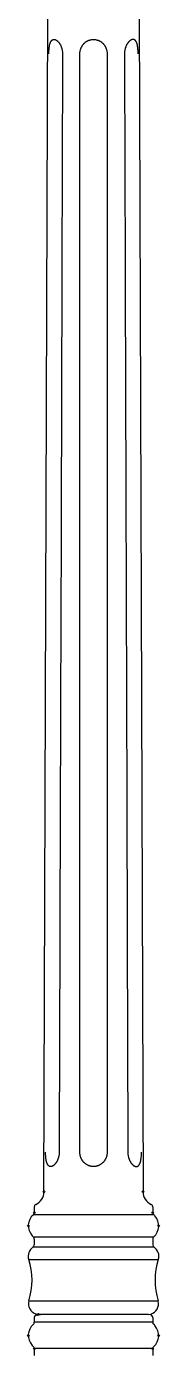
# Model space of a CAD drawing. Extents: x 0 to 140, y 0 to 400.
# Drawn here: x 49.3 to 59.4, y 226.9 to 327.3 of the extents above; entities that cross this region are included whole.
import ezdxf

# ---------------------------------------------------------------- set-up
doc = ezdxf.new("R2010")
doc.units = 0
doc.layers.add('LIVELLO_1', color=160, linetype='Continuous')

# ---------------------------------------------------------------- blocks, each defined once
blk = doc.blocks.new('AI9-BLK1')
at = {"layer": 'LIVELLO_1', "color": 7}
for p, q in [((-19.27, 39.36), (-18.97, 128.43)), ((-12.09, 128.43), (-11.79, 39.36)), ((-20, 38.22), (-20, 37.78)), ((-11.06, 38.22), (-11.06, 37.78)), ((-10.99, 37.63), (-20.07, 37.63)), ((-10.96, 35.17), (-20.1, 35.17)), ((-10.99, 35.94), (-20.07, 35.94)), ((-20, 35.79), (-20, 35.34)), ((-11.06, 35.79), (-11.06, 35.34)), ((-20.42, 34.25), (-10.64, 34.25)), ((-20.4, 31.13), (-10.66, 31.13)), ((-20, 29.87), (-20, 29.5)), ((-11.06, 29.5), (-20, 29.5)), ((-19.8, 30.07), (-19.54, 30.1)), ((-11.37, 30.1), (-19.69, 30.1)), ((-11.52, 30.1), (-19.54, 30.1)), ((-11.26, 30.07), (-11.52, 30.1)), ((-11.06, 29.87), (-11.06, 29.5)), ((-20, 27.51), (-20, 27)), ((-11.06, 27.51), (-20, 27.51)), ((-11.06, 27.51), (-11.06, 27))]:
    blk.add_line(p, q, dxfattribs=at)
for centre, major_axis, ratio in [((-19.26, 39.36), (0.062, 0), 0.964145), ((-11.79, 39.36), (0.0625, 0), 0.956022), ((-20, 37.78), (0.062, 0), 0.963925), ((-11.06, 37.78), (0.0612, 0), 0.977501), ((-20.45, 36.79), (0.062, 0), 0.961147), ((-10.61, 36.79), (0.063, 0), 0.946673), ((-19.8, 30.07), (0.0621, 0), 0.932065), ((-19.69, 30.1), (-0.0005, -0.0672), 0.92305), ((-20.45, 28.5), (0.0611, 0), 0.978869), ((-10.61, 28.5), (0.062, 0), 0.964145), ((-20, 27.51), (0.062, 0), 0.961147), ((-11.06, 27.51), (0.0612, 0), 0.974685)]:
    blk.add_ellipse(centre, major_axis=major_axis, ratio=ratio, dxfattribs=at)
for points, knots in [([(-18.89, 125.31), (-18.89, 125.34), (-18.89, 125.39), (-18.89, 125.43), (-18.89, 125.46), (-18.89, 125.5), (-18.89, 125.54), (-18.89, 125.56), (-18.89, 125.59), (-18.88, 125.62), (-18.88, 125.65), (-18.88, 125.67), (-18.88, 125.7), (-18.87, 125.72), (-18.87, 125.74), (-18.87, 125.76), (-18.87, 125.78), (-18.87, 125.8), (-18.87, 125.81), (-18.86, 125.84), (-18.86, 125.85), (-18.86, 125.87), (-18.85, 125.89), (-18.85, 125.91), (-18.85, 125.93), (-18.84, 125.95), (-18.84, 125.96), (-18.84, 125.98), (-18.83, 126), (-18.83, 126.02), (-18.83, 126.03), (-18.82, 126.04), (-18.82, 126.06), (-18.81, 126.07), (-18.81, 126.09), (-18.8, 126.11), (-18.8, 126.12), (-18.79, 126.14), (-18.79, 126.15), (-18.78, 126.16), (-18.78, 126.18), (-18.77, 126.19), (-18.77, 126.2), (-18.76, 126.21), (-18.76, 126.22), (-18.75, 126.23), (-18.74, 126.24), (-18.74, 126.25), (-18.73, 126.26), (-18.72, 126.27), (-18.72, 126.28), (-18.71, 126.29), (-18.71, 126.3), (-18.7, 126.31), (-18.69, 126.31), (-18.69, 126.32), (-18.68, 126.33), (-18.67, 126.33), (-18.67, 126.34), (-18.66, 126.34), (-18.65, 126.35), (-18.65, 126.36), (-18.64, 126.36), (-18.63, 126.36), (-18.62, 126.37), (-18.62, 126.37), (-18.61, 126.37), (-18.6, 126.38), (-18.59, 126.38), (-18.58, 126.38), (-18.58, 126.39), (-18.57, 126.39), (-18.56, 126.39), (-18.55, 126.39), (-18.55, 126.39), (-18.54, 126.39), (-18.54, 126.39), (-18.51, 126.39), (-18.51, 126.39), (-18.51, 126.39), (-18.49, 126.39), (-18.49, 126.39), (-18.48, 126.39), (-18.47, 126.39), (-18.46, 126.39), (-18.45, 126.39), (-18.44, 126.39), (-18.43, 126.38), (-18.43, 126.38), (-18.42, 126.38), (-18.41, 126.37), (-18.4, 126.37), (-18.39, 126.37), (-18.38, 126.36), (-18.37, 126.36), (-18.36, 126.35), (-18.35, 126.35), (-18.34, 126.34), (-18.33, 126.34), (-18.32, 126.33), (-18.31, 126.33), (-18.31, 126.32), (-18.3, 126.31), (-18.29, 126.31), (-18.28, 126.3), (-18.27, 126.29), (-18.26, 126.28), (-18.25, 126.27), (-18.24, 126.26), (-18.23, 126.25), (-18.22, 126.24), (-18.21, 126.23), (-18.2, 126.22), (-18.19, 126.21), (-18.18, 126.2), (-18.17, 126.19), (-18.15, 126.18), (-18.14, 126.16), (-18.13, 126.15), (-18.13, 126.14), (-18.12, 126.12), (-18.1, 126.11), (-18.09, 126.09), (-18.09, 126.08), (-18.08, 126.06), (-18.07, 126.05), (-18.06, 126.03), (-18.05, 126.02), (-18.04, 126), (-18.03, 125.98), (-18.02, 125.96), (-18.01, 125.95), (-18, 125.93), (-17.99, 125.91), (-17.99, 125.89), (-17.98, 125.87), (-17.97, 125.85), (-17.96, 125.84), (-17.96, 125.82), (-17.95, 125.8), (-17.94, 125.78), (-17.94, 125.76), (-17.93, 125.74), (-17.93, 125.72), (-17.92, 125.7), (-17.92, 125.67), (-17.91, 125.65), (-17.9, 125.62), (-17.9, 125.59), (-17.89, 125.56), (-17.89, 125.54), (-17.88, 125.5), (-17.88, 125.47), (-17.88, 125.43), (-17.87, 125.39), (-17.87, 125.34), (-17.87, 125.31)], [0, 0, 0, 0, 1, 1, 1, 2, 2, 2, 3, 3, 3, 4, 4, 4, 5, 5, 5, 6, 6, 6, 7, 7, 7, 8, 8, 8, 9, 9, 9, 10, 10, 10, 11, 11, 11, 12, 12, 12, 13, 13, 13, 14, 14, 14, 15, 15, 15, 16, 16, 16, 17, 17, 17, 18, 18, 18, 19, 19, 19, 20, 20, 20, 21, 21, 21, 22, 22, 22, 23, 23, 23, 24, 24, 24, 25, 25, 25, 26, 26, 26, 27, 27, 27, 28, 28, 28, 29, 29, 29, 30, 30, 30, 31, 31, 31, 32, 32, 32, 33, 33, 33, 34, 34, 34, 35, 35, 35, 36, 36, 36, 37, 37, 37, 38, 38, 38, 39, 39, 39, 40, 40, 40, 41, 41, 41, 42, 42, 42, 43, 43, 43, 44, 44, 44, 45, 45, 45, 46, 46, 46, 47, 47, 47, 48, 48, 48, 49, 49, 49, 50, 50, 50, 51, 51, 51, 52, 52, 52, 52]), ([(-16.56, 125.31), (-16.55, 125.34), (-16.55, 125.38), (-16.55, 125.42), (-16.55, 125.45), (-16.54, 125.49), (-16.53, 125.52), (-16.53, 125.55), (-16.52, 125.58), (-16.52, 125.6), (-16.51, 125.63), (-16.5, 125.66), (-16.49, 125.68), (-16.49, 125.7), (-16.48, 125.72), (-16.47, 125.73), (-16.47, 125.75), (-16.46, 125.77), (-16.45, 125.79), (-16.44, 125.8), (-16.43, 125.82), (-16.42, 125.84), (-16.42, 125.86), (-16.4, 125.88), (-16.39, 125.89), (-16.38, 125.91), (-16.37, 125.93), (-16.36, 125.95), (-16.35, 125.96), (-16.34, 125.98), (-16.33, 125.99), (-16.32, 126.01), (-16.3, 126.02), (-16.29, 126.04), (-16.28, 126.05), (-16.26, 126.07), (-16.25, 126.08), (-16.24, 126.1), (-16.22, 126.11), (-16.21, 126.12), (-16.2, 126.14), (-16.18, 126.15), (-16.17, 126.16), (-16.15, 126.17), (-16.14, 126.19), (-16.13, 126.2), (-16.11, 126.21), (-16.09, 126.22), (-16.08, 126.23), (-16.06, 126.24), (-16.05, 126.25), (-16.04, 126.25), (-16.02, 126.27), (-16, 126.28), (-15.99, 126.28), (-15.97, 126.29), (-15.96, 126.3), (-15.94, 126.3), (-15.93, 126.31), (-15.92, 126.32), (-15.9, 126.32), (-15.88, 126.33), (-15.87, 126.34), (-15.86, 126.34), (-15.84, 126.34), (-15.83, 126.35), (-15.81, 126.35), (-15.79, 126.36), (-15.77, 126.37), (-15.75, 126.37), (-15.74, 126.37), (-15.71, 126.38), (-15.69, 126.38), (-15.67, 126.39), (-15.64, 126.39), (-15.61, 126.39), (-15.59, 126.39), (-15.56, 126.39), (-15.53, 126.39)], [0, 0, 0, 0, 1, 1, 1, 2, 2, 2, 3, 3, 3, 4, 4, 4, 5, 5, 5, 6, 6, 6, 7, 7, 7, 8, 8, 8, 9, 9, 9, 10, 10, 10, 11, 11, 11, 12, 12, 12, 13, 13, 13, 14, 14, 14, 15, 15, 15, 16, 16, 16, 17, 17, 17, 18, 18, 18, 19, 19, 19, 20, 20, 20, 21, 21, 21, 22, 22, 22, 23, 23, 23, 24, 24, 24, 25, 25, 25, 26, 26, 26, 26]), ([(-15.53, 126.39), (-15.5, 126.39), (-15.47, 126.39), (-15.44, 126.39), (-15.42, 126.39), (-15.39, 126.39), (-15.37, 126.38), (-15.35, 126.38), (-15.32, 126.37), (-15.31, 126.37), (-15.28, 126.37), (-15.27, 126.36), (-15.25, 126.35), (-15.23, 126.35), (-15.22, 126.34), (-15.2, 126.34), (-15.19, 126.34), (-15.18, 126.33), (-15.16, 126.32), (-15.14, 126.32), (-15.13, 126.31), (-15.12, 126.31), (-15.1, 126.3), (-15.09, 126.29), (-15.07, 126.28), (-15.06, 126.28), (-15.04, 126.27), (-15.02, 126.26), (-15.01, 126.25), (-14.99, 126.24), (-14.98, 126.23), (-14.97, 126.22), (-14.95, 126.21), (-14.93, 126.2), (-14.92, 126.19), (-14.91, 126.17), (-14.89, 126.16), (-14.88, 126.15), (-14.86, 126.14), (-14.85, 126.12), (-14.83, 126.11), (-14.82, 126.1), (-14.81, 126.08), (-14.79, 126.07), (-14.78, 126.06), (-14.77, 126.04), (-14.75, 126.02), (-14.74, 126.01), (-14.73, 125.99), (-14.72, 125.98), (-14.71, 125.96), (-14.7, 125.95), (-14.68, 125.93), (-14.67, 125.91), (-14.66, 125.89), (-14.65, 125.88), (-14.64, 125.86), (-14.63, 125.84), (-14.63, 125.82), (-14.62, 125.8), (-14.61, 125.79), (-14.6, 125.77), (-14.59, 125.75), (-14.59, 125.73), (-14.58, 125.72), (-14.57, 125.7), (-14.57, 125.68), (-14.56, 125.66), (-14.55, 125.63), (-14.54, 125.6), (-14.54, 125.58), (-14.53, 125.55), (-14.52, 125.52), (-14.52, 125.49), (-14.51, 125.45), (-14.51, 125.42), (-14.51, 125.38), (-14.51, 125.34), (-14.5, 125.31)], [0, 0, 0, 0, 1, 1, 1, 2, 2, 2, 3, 3, 3, 4, 4, 4, 5, 5, 5, 6, 6, 6, 7, 7, 7, 8, 8, 8, 9, 9, 9, 10, 10, 10, 11, 11, 11, 12, 12, 12, 13, 13, 13, 14, 14, 14, 15, 15, 15, 16, 16, 16, 17, 17, 17, 18, 18, 18, 19, 19, 19, 20, 20, 20, 21, 21, 21, 22, 22, 22, 23, 23, 23, 24, 24, 24, 25, 25, 25, 26, 26, 26, 26]), ([(-12.16, 125.31), (-12.16, 125.34), (-12.16, 125.39), (-12.17, 125.43), (-12.17, 125.46), (-12.17, 125.5), (-12.17, 125.54), (-12.17, 125.56), (-12.17, 125.59), (-12.18, 125.62), (-12.18, 125.65), (-12.18, 125.67), (-12.18, 125.7), (-12.18, 125.72), (-12.19, 125.74), (-12.19, 125.76), (-12.19, 125.78), (-12.19, 125.8), (-12.19, 125.81), (-12.2, 125.84), (-12.2, 125.85), (-12.2, 125.87), (-12.21, 125.89), (-12.21, 125.91), (-12.21, 125.93), (-12.21, 125.95), (-12.22, 125.96), (-12.22, 125.98), (-12.23, 126), (-12.23, 126.02), (-12.23, 126.03), (-12.24, 126.05), (-12.24, 126.06), (-12.25, 126.08), (-12.25, 126.09), (-12.26, 126.11), (-12.26, 126.12), (-12.27, 126.14), (-12.27, 126.15), (-12.28, 126.16), (-12.28, 126.18), (-12.29, 126.19), (-12.29, 126.2), (-12.3, 126.21), (-12.3, 126.22), (-12.31, 126.23), (-12.32, 126.24), (-12.32, 126.25), (-12.33, 126.26), (-12.33, 126.27), (-12.34, 126.28), (-12.35, 126.29), (-12.35, 126.3), (-12.36, 126.31), (-12.37, 126.31), (-12.37, 126.32), (-12.38, 126.33), (-12.39, 126.33), (-12.39, 126.34), (-12.4, 126.34), (-12.41, 126.35), (-12.41, 126.36), (-12.42, 126.36), (-12.43, 126.36), (-12.44, 126.37), (-12.44, 126.37), (-12.45, 126.37), (-12.46, 126.38), (-12.47, 126.38), (-12.47, 126.38), (-12.48, 126.39), (-12.49, 126.39), (-12.5, 126.39), (-12.51, 126.39), (-12.51, 126.39), (-12.52, 126.39), (-12.52, 126.39), (-12.55, 126.39), (-12.55, 126.39), (-12.55, 126.39), (-12.57, 126.39), (-12.57, 126.39), (-12.58, 126.39), (-12.59, 126.39), (-12.6, 126.39), (-12.61, 126.39), (-12.62, 126.39), (-12.62, 126.38), (-12.63, 126.38), (-12.64, 126.38), (-12.65, 126.37), (-12.66, 126.37), (-12.67, 126.37), (-12.68, 126.36), (-12.69, 126.36), (-12.7, 126.35), (-12.71, 126.35), (-12.72, 126.34), (-12.73, 126.34), (-12.73, 126.33), (-12.74, 126.33), (-12.75, 126.32), (-12.76, 126.31), (-12.77, 126.3), (-12.78, 126.3), (-12.79, 126.29), (-12.8, 126.28), (-12.81, 126.27), (-12.82, 126.26), (-12.83, 126.25), (-12.84, 126.24), (-12.85, 126.23), (-12.86, 126.22), (-12.87, 126.21), (-12.88, 126.2), (-12.89, 126.19), (-12.9, 126.18), (-12.91, 126.16), (-12.92, 126.15), (-12.93, 126.14), (-12.94, 126.12), (-12.96, 126.11), (-12.97, 126.09), (-12.97, 126.08), (-12.98, 126.06), (-12.99, 126.05), (-13, 126.03), (-13.01, 126.02), (-13.02, 126), (-13.03, 125.98), (-13.04, 125.96), (-13.05, 125.95), (-13.06, 125.93), (-13.06, 125.91), (-13.07, 125.89), (-13.08, 125.87), (-13.09, 125.85), (-13.1, 125.84), (-13.1, 125.81), (-13.11, 125.8), (-13.11, 125.78), (-13.12, 125.76), (-13.13, 125.74), (-13.13, 125.72), (-13.14, 125.7), (-13.14, 125.67), (-13.15, 125.65), (-13.16, 125.62), (-13.16, 125.59), (-13.17, 125.56), (-13.17, 125.54), (-13.18, 125.5), (-13.18, 125.46), (-13.18, 125.43), (-13.19, 125.39), (-13.19, 125.34), (-13.19, 125.31)], [0, 0, 0, 0, 1, 1, 1, 2, 2, 2, 3, 3, 3, 4, 4, 4, 5, 5, 5, 6, 6, 6, 7, 7, 7, 8, 8, 8, 9, 9, 9, 10, 10, 10, 11, 11, 11, 12, 12, 12, 13, 13, 13, 14, 14, 14, 15, 15, 15, 16, 16, 16, 17, 17, 17, 18, 18, 18, 19, 19, 19, 20, 20, 20, 21, 21, 21, 22, 22, 22, 23, 23, 23, 24, 24, 24, 25, 25, 25, 26, 26, 26, 27, 27, 27, 28, 28, 28, 29, 29, 29, 30, 30, 30, 31, 31, 31, 32, 32, 32, 33, 33, 33, 34, 34, 34, 35, 35, 35, 36, 36, 36, 37, 37, 37, 38, 38, 38, 39, 39, 39, 40, 40, 40, 41, 41, 41, 42, 42, 42, 43, 43, 43, 44, 44, 44, 45, 45, 45, 46, 46, 46, 47, 47, 47, 48, 48, 48, 49, 49, 49, 50, 50, 50, 51, 51, 51, 52, 52, 52, 52]), ([(-17.87, 125.31), (-17.91, 111.48), (-17.95, 97.66), (-17.99, 83.83), (-18.04, 70.01), (-18.08, 56.18), (-18.12, 42.36)], [0, 0, 0, 0, 1, 1, 1, 2, 2, 2, 2]), ([(-16.56, 42.36), (-16.56, 56.18), (-16.56, 70.01), (-16.56, 83.83), (-16.56, 97.66), (-16.56, 111.48), (-16.56, 125.31)], [0, 0, 0, 0, 1, 1, 1, 2, 2, 2, 2]), ([(-14.5, 125.31), (-14.5, 111.48), (-14.5, 97.66), (-14.5, 83.83), (-14.5, 70.01), (-14.5, 56.18), (-14.5, 42.36)], [0, 0, 0, 0, 1, 1, 1, 2, 2, 2, 2]), ([(-13.19, 125.31), (-13.15, 111.48), (-13.11, 97.66), (-13.06, 83.83), (-13.02, 70.01), (-12.98, 56.18), (-12.94, 42.36)], [0, 0, 0, 0, 1, 1, 1, 2, 2, 2, 2]), ([(-18.12, 42.36), (-18.12, 42.32), (-18.12, 42.28), (-18.12, 42.23), (-18.13, 42.2), (-18.13, 42.16), (-18.13, 42.12), (-18.14, 42.1), (-18.14, 42.07), (-18.15, 42.04), (-18.16, 42.01), (-18.16, 41.99), (-18.17, 41.96), (-18.17, 41.94), (-18.18, 41.92), (-18.19, 41.9), (-18.19, 41.88), (-18.2, 41.86), (-18.21, 41.85), (-18.21, 41.83), (-18.22, 41.81), (-18.23, 41.79), (-18.23, 41.77), (-18.24, 41.75), (-18.25, 41.73), (-18.26, 41.72), (-18.27, 41.7), (-18.28, 41.68), (-18.28, 41.67), (-18.29, 41.65), (-18.3, 41.63), (-18.31, 41.62), (-18.32, 41.6), (-18.33, 41.59), (-18.34, 41.57), (-18.35, 41.56), (-18.36, 41.54), (-18.37, 41.53), (-18.38, 41.52), (-18.39, 41.51), (-18.4, 41.49), (-18.41, 41.48), (-18.42, 41.47), (-18.43, 41.46), (-18.44, 41.45), (-18.45, 41.44), (-18.46, 41.43), (-18.47, 41.42), (-18.48, 41.41), (-18.49, 41.4), (-18.5, 41.39), (-18.51, 41.38), (-18.52, 41.37), (-18.52, 41.36), (-18.53, 41.36), (-18.54, 41.35), (-18.55, 41.34), (-18.56, 41.33), (-18.57, 41.33), (-18.58, 41.32), (-18.59, 41.32), (-18.6, 41.31), (-18.61, 41.31), (-18.62, 41.3), (-18.63, 41.3), (-18.64, 41.29), (-18.65, 41.29), (-18.66, 41.29), (-18.66, 41.28), (-18.67, 41.28), (-18.68, 41.28), (-18.69, 41.28), (-18.7, 41.28), (-18.71, 41.27), (-18.72, 41.27), (-18.73, 41.27), (-18.73, 41.27), (-18.74, 41.27), (-18.75, 41.27), (-18.75, 41.27), (-18.78, 41.27), (-18.78, 41.27), (-18.79, 41.27), (-18.79, 41.27), (-18.8, 41.27), (-18.81, 41.27), (-18.82, 41.28), (-18.83, 41.28), (-18.84, 41.28), (-18.84, 41.28), (-18.85, 41.28), (-18.86, 41.29), (-18.87, 41.29), (-18.87, 41.3), (-18.88, 41.3), (-18.89, 41.31), (-18.89, 41.31), (-18.9, 41.32), (-18.91, 41.32), (-18.92, 41.33), (-18.92, 41.33), (-18.93, 41.34), (-18.94, 41.35), (-18.95, 41.36), (-18.95, 41.36), (-18.96, 41.37), (-18.96, 41.38), (-18.97, 41.39), (-18.98, 41.4), (-18.98, 41.41), (-18.99, 41.42), (-18.99, 41.43), (-19, 41.44), (-19.01, 41.45), (-19.01, 41.46), (-19.02, 41.47), (-19.02, 41.49), (-19.03, 41.5), (-19.04, 41.51), (-19.04, 41.52), (-19.04, 41.54), (-19.05, 41.55), (-19.06, 41.57), (-19.06, 41.58), (-19.07, 41.6), (-19.07, 41.61), (-19.07, 41.63), (-19.08, 41.64), (-19.08, 41.66), (-19.08, 41.68), (-19.09, 41.69), (-19.09, 41.71), (-19.1, 41.73), (-19.1, 41.75), (-19.1, 41.77), (-19.11, 41.79), (-19.11, 41.8), (-19.11, 41.82), (-19.12, 41.84), (-19.12, 41.86), (-19.12, 41.88), (-19.12, 41.9), (-19.12, 41.92), (-19.13, 41.93), (-19.13, 41.95), (-19.13, 41.98), (-19.13, 42.01), (-19.13, 42.04), (-19.14, 42.07), (-19.14, 42.09), (-19.14, 42.12), (-19.14, 42.16), (-19.14, 42.2), (-19.14, 42.23), (-19.14, 42.28), (-19.15, 42.32), (-19.15, 42.36)], [0, 0, 0, 0, 1, 1, 1, 2, 2, 2, 3, 3, 3, 4, 4, 4, 5, 5, 5, 6, 6, 6, 7, 7, 7, 8, 8, 8, 9, 9, 9, 10, 10, 10, 11, 11, 11, 12, 12, 12, 13, 13, 13, 14, 14, 14, 15, 15, 15, 16, 16, 16, 17, 17, 17, 18, 18, 18, 19, 19, 19, 20, 20, 20, 21, 21, 21, 22, 22, 22, 23, 23, 23, 24, 24, 24, 25, 25, 25, 26, 26, 26, 27, 27, 27, 28, 28, 28, 29, 29, 29, 30, 30, 30, 31, 31, 31, 32, 32, 32, 33, 33, 33, 34, 34, 34, 35, 35, 35, 36, 36, 36, 37, 37, 37, 38, 38, 38, 39, 39, 39, 40, 40, 40, 41, 41, 41, 42, 42, 42, 43, 43, 43, 44, 44, 44, 45, 45, 45, 46, 46, 46, 47, 47, 47, 48, 48, 48, 49, 49, 49, 50, 50, 50, 51, 51, 51, 52, 52, 52, 52]), ([(-15.53, 41.27), (-15.56, 41.27), (-15.59, 41.27), (-15.62, 41.27), (-15.65, 41.28), (-15.68, 41.28), (-15.71, 41.28), (-15.73, 41.29), (-15.75, 41.29), (-15.77, 41.3), (-15.79, 41.3), (-15.81, 41.31), (-15.84, 41.32), (-15.85, 41.32), (-15.87, 41.33), (-15.88, 41.33), (-15.9, 41.34), (-15.91, 41.34), (-15.93, 41.35), (-15.94, 41.36), (-15.96, 41.37), (-15.97, 41.37), (-15.99, 41.38), (-16.01, 41.39), (-16.02, 41.4), (-16.04, 41.41), (-16.06, 41.42), (-16.07, 41.43), (-16.09, 41.44), (-16.1, 41.45), (-16.12, 41.46), (-16.13, 41.47), (-16.15, 41.49), (-16.17, 41.5), (-16.18, 41.51), (-16.2, 41.53), (-16.21, 41.54), (-16.23, 41.56), (-16.24, 41.57), (-16.26, 41.58), (-16.27, 41.6), (-16.29, 41.61), (-16.3, 41.63), (-16.31, 41.65), (-16.33, 41.67), (-16.34, 41.68), (-16.35, 41.7), (-16.37, 41.72), (-16.38, 41.73), (-16.39, 41.75), (-16.4, 41.77), (-16.41, 41.79), (-16.42, 41.81), (-16.43, 41.83), (-16.44, 41.85), (-16.45, 41.87), (-16.46, 41.88), (-16.47, 41.9), (-16.47, 41.92), (-16.48, 41.94), (-16.49, 41.96), (-16.5, 41.99), (-16.5, 42.01), (-16.52, 42.04), (-16.52, 42.07), (-16.53, 42.1), (-16.54, 42.12), (-16.54, 42.16), (-16.55, 42.2), (-16.55, 42.23), (-16.56, 42.28), (-16.56, 42.32), (-16.56, 42.36)], [0, 0, 0, 0, 1, 1, 1, 2, 2, 2, 3, 3, 3, 4, 4, 4, 5, 5, 5, 6, 6, 6, 7, 7, 7, 8, 8, 8, 9, 9, 9, 10, 10, 10, 11, 11, 11, 12, 12, 12, 13, 13, 13, 14, 14, 14, 15, 15, 15, 16, 16, 16, 17, 17, 17, 18, 18, 18, 19, 19, 19, 20, 20, 20, 21, 21, 21, 22, 22, 22, 23, 23, 23, 24, 24, 24, 24]), ([(-14.5, 42.36), (-14.5, 42.32), (-14.5, 42.28), (-14.51, 42.23), (-14.51, 42.2), (-14.52, 42.16), (-14.52, 42.12), (-14.53, 42.09), (-14.54, 42.07), (-14.54, 42.04), (-14.55, 42.01), (-14.56, 41.99), (-14.57, 41.96), (-14.58, 41.94), (-14.58, 41.92), (-14.59, 41.9), (-14.6, 41.88), (-14.61, 41.86), (-14.62, 41.85), (-14.63, 41.83), (-14.64, 41.81), (-14.65, 41.79), (-14.66, 41.77), (-14.67, 41.75), (-14.68, 41.73), (-14.69, 41.72), (-14.71, 41.7), (-14.72, 41.68), (-14.73, 41.66), (-14.75, 41.65), (-14.76, 41.63), (-14.77, 41.61), (-14.79, 41.6), (-14.8, 41.58), (-14.82, 41.57), (-14.83, 41.55), (-14.85, 41.54), (-14.86, 41.52), (-14.88, 41.51), (-14.89, 41.5), (-14.91, 41.49), (-14.92, 41.47), (-14.94, 41.46), (-14.96, 41.45), (-14.97, 41.44), (-14.99, 41.43), (-15, 41.42), (-15.02, 41.41), (-15.04, 41.4), (-15.05, 41.39), (-15.07, 41.38), (-15.08, 41.37), (-15.1, 41.37), (-15.12, 41.36), (-15.13, 41.35), (-15.15, 41.34), (-15.16, 41.34), (-15.18, 41.33), (-15.19, 41.33), (-15.21, 41.32), (-15.22, 41.32), (-15.24, 41.31), (-15.27, 41.3), (-15.29, 41.3), (-15.31, 41.29), (-15.33, 41.29), (-15.35, 41.28), (-15.38, 41.28), (-15.41, 41.28), (-15.44, 41.27), (-15.47, 41.27), (-15.5, 41.27), (-15.53, 41.27)], [0, 0, 0, 0, 1, 1, 1, 2, 2, 2, 3, 3, 3, 4, 4, 4, 5, 5, 5, 6, 6, 6, 7, 7, 7, 8, 8, 8, 9, 9, 9, 10, 10, 10, 11, 11, 11, 12, 12, 12, 13, 13, 13, 14, 14, 14, 15, 15, 15, 16, 16, 16, 17, 17, 17, 18, 18, 18, 19, 19, 19, 20, 20, 20, 21, 21, 21, 22, 22, 22, 23, 23, 23, 24, 24, 24, 24]), ([(-12.94, 42.36), (-12.94, 42.32), (-12.94, 42.28), (-12.94, 42.23), (-12.93, 42.2), (-12.93, 42.16), (-12.92, 42.13), (-12.92, 42.1), (-12.91, 42.07), (-12.91, 42.04), (-12.9, 42.01), (-12.9, 41.99), (-12.89, 41.96), (-12.88, 41.94), (-12.88, 41.92), (-12.87, 41.9), (-12.87, 41.88), (-12.86, 41.86), (-12.85, 41.85), (-12.85, 41.83), (-12.84, 41.81), (-12.83, 41.79), (-12.82, 41.77), (-12.82, 41.75), (-12.81, 41.73), (-12.8, 41.72), (-12.79, 41.7), (-12.78, 41.68), (-12.78, 41.67), (-12.76, 41.65), (-12.76, 41.63), (-12.75, 41.62), (-12.74, 41.6), (-12.73, 41.59), (-12.72, 41.58), (-12.71, 41.56), (-12.7, 41.55), (-12.69, 41.53), (-12.68, 41.52), (-12.67, 41.51), (-12.66, 41.5), (-12.65, 41.48), (-12.64, 41.47), (-12.63, 41.46), (-12.62, 41.45), (-12.61, 41.44), (-12.6, 41.43), (-12.59, 41.42), (-12.58, 41.41), (-12.57, 41.4), (-12.56, 41.39), (-12.55, 41.38), (-12.54, 41.37), (-12.54, 41.37), (-12.52, 41.36), (-12.52, 41.35), (-12.51, 41.34), (-12.5, 41.33), (-12.49, 41.33), (-12.48, 41.32), (-12.47, 41.32), (-12.46, 41.31), (-12.45, 41.31), (-12.44, 41.3), (-12.43, 41.3), (-12.42, 41.29), (-12.41, 41.29), (-12.4, 41.29), (-12.39, 41.28), (-12.38, 41.28), (-12.38, 41.28), (-12.37, 41.28), (-12.36, 41.28), (-12.35, 41.27), (-12.34, 41.27), (-12.33, 41.27), (-12.32, 41.27), (-12.31, 41.27), (-12.31, 41.27), (-12.31, 41.27), (-12.28, 41.27), (-12.28, 41.27), (-12.27, 41.27), (-12.26, 41.27), (-12.26, 41.27), (-12.25, 41.27), (-12.24, 41.28), (-12.23, 41.28), (-12.22, 41.28), (-12.22, 41.28), (-12.21, 41.28), (-12.2, 41.29), (-12.19, 41.29), (-12.19, 41.3), (-12.18, 41.3), (-12.17, 41.31), (-12.16, 41.31), (-12.15, 41.32), (-12.15, 41.32), (-12.14, 41.33), (-12.14, 41.33), (-12.13, 41.34), (-12.12, 41.35), (-12.11, 41.36), (-12.11, 41.36), (-12.1, 41.37), (-12.09, 41.38), (-12.09, 41.39), (-12.08, 41.4), (-12.07, 41.41), (-12.07, 41.42), (-12.06, 41.43), (-12.06, 41.44), (-12.05, 41.45), (-12.05, 41.46), (-12.04, 41.47), (-12.03, 41.49), (-12.03, 41.5), (-12.02, 41.51), (-12.02, 41.52), (-12.01, 41.54), (-12.01, 41.55), (-12, 41.57), (-12, 41.58), (-11.99, 41.6), (-11.99, 41.61), (-11.98, 41.63), (-11.98, 41.64), (-11.98, 41.66), (-11.97, 41.68), (-11.97, 41.69), (-11.96, 41.71), (-11.96, 41.73), (-11.96, 41.75), (-11.95, 41.77), (-11.95, 41.79), (-11.95, 41.81), (-11.95, 41.82), (-11.94, 41.84), (-11.94, 41.86), (-11.94, 41.88), (-11.94, 41.9), (-11.93, 41.92), (-11.93, 41.93), (-11.93, 41.95), (-11.93, 41.98), (-11.93, 42.01), (-11.92, 42.04), (-11.92, 42.07), (-11.92, 42.09), (-11.92, 42.12), (-11.92, 42.16), (-11.92, 42.2), (-11.91, 42.23), (-11.91, 42.28), (-11.91, 42.32), (-11.91, 42.36)], [0, 0, 0, 0, 1, 1, 1, 2, 2, 2, 3, 3, 3, 4, 4, 4, 5, 5, 5, 6, 6, 6, 7, 7, 7, 8, 8, 8, 9, 9, 9, 10, 10, 10, 11, 11, 11, 12, 12, 12, 13, 13, 13, 14, 14, 14, 15, 15, 15, 16, 16, 16, 17, 17, 17, 18, 18, 18, 19, 19, 19, 20, 20, 20, 21, 21, 21, 22, 22, 22, 23, 23, 23, 24, 24, 24, 25, 25, 25, 26, 26, 26, 27, 27, 27, 28, 28, 28, 29, 29, 29, 30, 30, 30, 31, 31, 31, 32, 32, 32, 33, 33, 33, 34, 34, 34, 35, 35, 35, 36, 36, 36, 37, 37, 37, 38, 38, 38, 39, 39, 39, 40, 40, 40, 41, 41, 41, 42, 42, 42, 43, 43, 43, 44, 44, 44, 45, 45, 45, 46, 46, 46, 47, 47, 47, 48, 48, 48, 49, 49, 49, 50, 50, 50, 51, 51, 51, 52, 52, 52, 52]), ([(-20.07, 37.63), (-20.54, 37.22), (-20.58, 36.5), (-20.16, 36.04), (-20.14, 36.01), (-20.1, 35.97), (-20.07, 35.94)], [0, 0, 0, 0, 1, 1, 1, 2, 2, 2, 2]), ([(-10.99, 35.94), (-10.52, 36.36), (-10.48, 37.07), (-10.89, 37.54), (-10.92, 37.57), (-10.95, 37.6), (-10.99, 37.63)], [0, 0, 0, 0, 1, 1, 1, 2, 2, 2, 2]), ([(-20.4, 31.13), (-20.53, 30.71), (-20.29, 30.26), (-19.87, 30.13), (-19.81, 30.11), (-19.75, 30.1), (-19.69, 30.1)], [0, 0, 0, 0, 1, 1, 1, 2, 2, 2, 2]), ([(-11.37, 30.1), (-10.93, 30.12), (-10.59, 30.51), (-10.63, 30.95), (-10.63, 31.01), (-10.64, 31.07), (-10.66, 31.13)], [0, 0, 0, 0, 1, 1, 1, 2, 2, 2, 2]), ([(-20.07, 29.35), (-20.54, 28.93), (-20.58, 28.22), (-20.16, 27.76), (-20.14, 27.72), (-20.1, 27.69), (-20.07, 27.66)], [0, 0, 0, 0, 1, 1, 1, 2, 2, 2, 2]), ([(-10.99, 27.66), (-10.52, 28.07), (-10.48, 28.79), (-10.9, 29.25), (-10.92, 29.29), (-10.95, 29.32), (-10.99, 29.35)], [0, 0, 0, 0, 1, 1, 1, 2, 2, 2, 2])]:
    blk.add_open_spline(points, degree=3, knots=knots, dxfattribs=at)
for points in [[(-19.89, 38.4), (-19.51, 38.57), (-19.27, 38.95), (-19.27, 39.36)], [(-11.79, 39.36), (-11.79, 38.95), (-11.55, 38.57), (-11.17, 38.4)], [(-19.89, 38.4), (-19.96, 38.37), (-20, 38.3), (-20, 38.22)], [(-11.06, 38.22), (-11.06, 38.3), (-11.1, 38.37), (-11.17, 38.4)], [(-20.07, 37.63), (-20.03, 37.67), (-20, 37.72), (-20, 37.78)], [(-11.06, 37.78), (-11.06, 37.72), (-11.03, 37.67), (-10.99, 37.63)], [(-20.1, 35.17), (-20.4, 34.97), (-20.53, 34.6), (-20.42, 34.25)], [(-20.1, 35.17), (-20.04, 35.21), (-20, 35.27), (-20, 35.34)], [(-20, 35.79), (-20, 35.85), (-20.03, 35.91), (-20.07, 35.94)], [(-10.99, 35.94), (-11.03, 35.91), (-11.06, 35.85), (-11.06, 35.79)], [(-11.06, 35.34), (-11.06, 35.27), (-11.02, 35.21), (-10.96, 35.17)], [(-10.64, 34.25), (-10.52, 34.6), (-10.66, 34.97), (-10.96, 35.17)], [(-20.4, 31.13), (-20.09, 32.15), (-20.09, 33.24), (-20.42, 34.25)], [(-10.64, 34.25), (-10.96, 33.24), (-10.97, 32.15), (-10.66, 31.13)], [(-20.07, 29.35), (-20.03, 29.39), (-20, 29.44), (-20, 29.5)], [(-19.8, 30.07), (-19.91, 30.07), (-20, 29.98), (-20, 29.87)], [(-11.06, 29.87), (-11.06, 29.98), (-11.15, 30.07), (-11.26, 30.07)], [(-11.06, 29.5), (-11.06, 29.44), (-11.03, 29.39), (-10.99, 29.35)], [(-20, 27.51), (-20, 27.57), (-20.03, 27.62), (-20.07, 27.66)], [(-10.99, 27.66), (-11.03, 27.62), (-11.06, 27.57), (-11.06, 27.51)]]:
    blk.add_open_spline(points, degree=3, dxfattribs=at)

msp = doc.modelspace()

# ---------------------------------------------------------------- block references
at = {"layer": 'LIVELLO_1', "color": 7}
msp.add_blockref('AI9-BLK1', (69.905294, 199.903733), dxfattribs=at)

doc.saveas('drawing.dxf')
